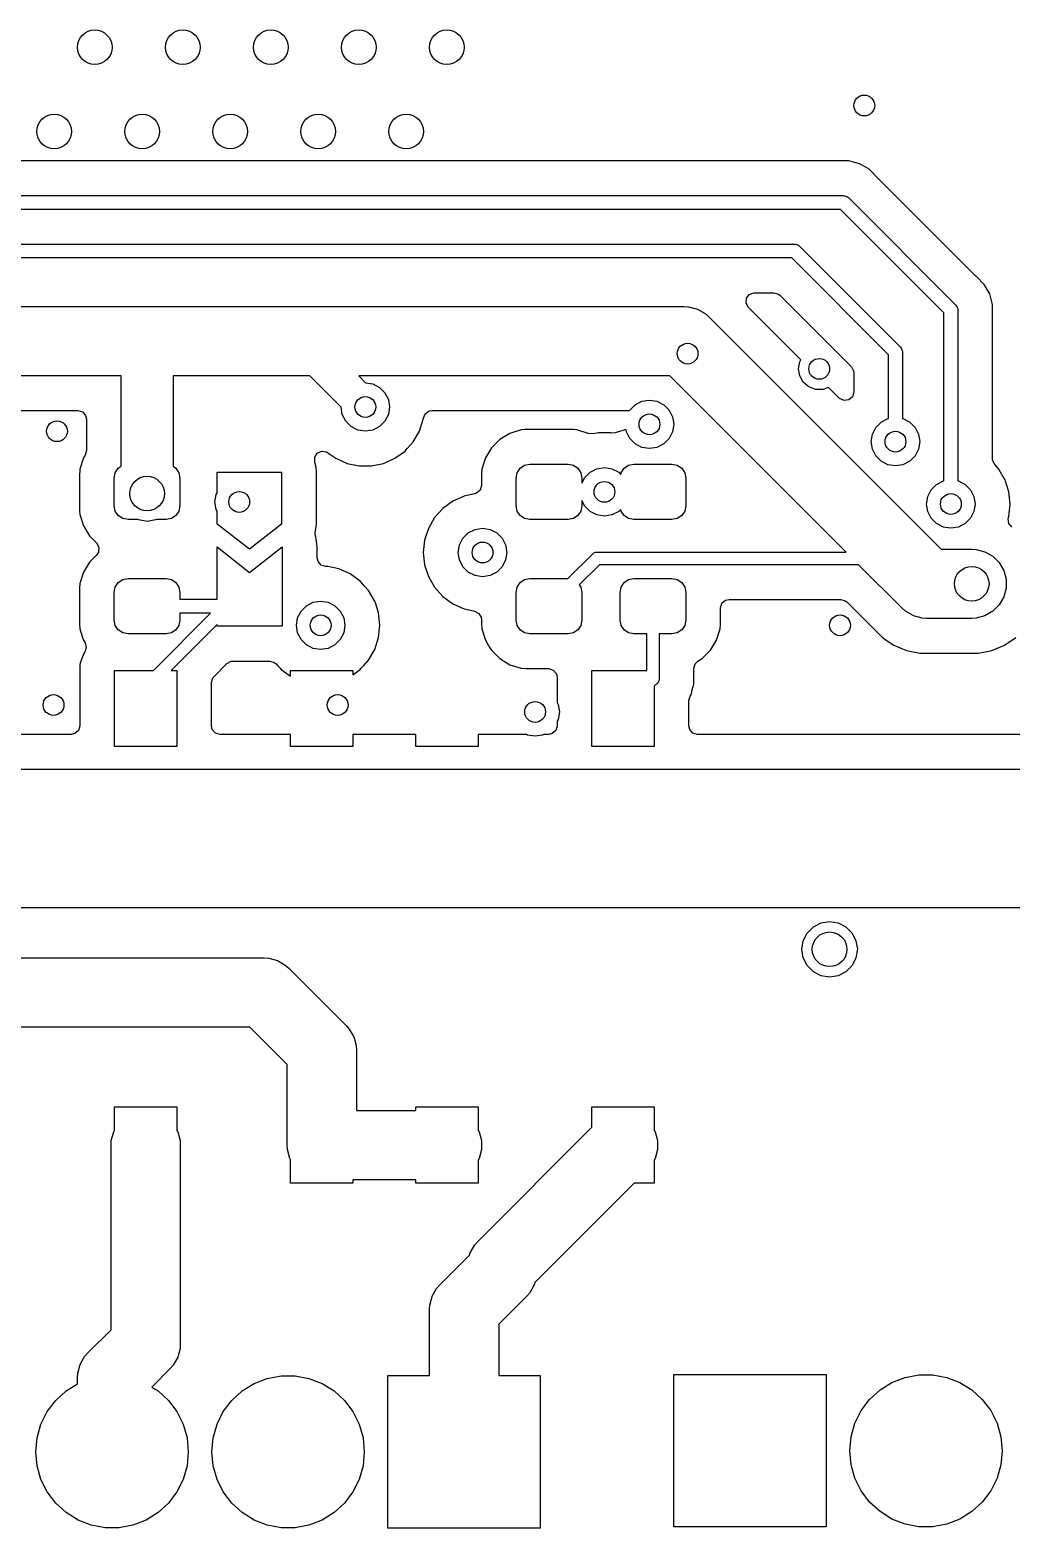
# Model space of a CAD drawing. Extents: x 70 to 224, y -154 to -54.
# Drawn here: x 185.21 to 199.37, y -151.62 to -130.01 of the extents above; entities that cross this region are included whole.
import ezdxf

# ---------------------------------------------------------------- set-up
doc = ezdxf.new("R2010")
doc.units = 0
doc.layers.add('BLACK', color=7, linetype='CONTINUOUS')

msp = doc.modelspace()

# ---------------------------------------------------------------- linework, layer by layer
at = {"layer": 'BLACK', "linetype": 'CONTINUOUS'}
for p, q in [((196.863331, -131.8995), (179.407619, -131.8995)), ((196.863347, -131.899499), (196.863331, -131.8995)), ((196.870943, -131.899499), (196.863347, -131.899499)), ((197.029057, -131.899499), (196.870943, -131.899499)), ((197.125881, -131.925443), (197.029057, -131.899499)), ((197.181783, -131.940422), (197.125881, -131.925443)), ((197.219154, -131.961998), (197.181783, -131.940422)), ((197.219155, -131.961999), (197.219154, -131.961998)), ((197.318716, -132.01948), (197.219155, -131.961999)), ((197.318717, -132.019481), (197.318716, -132.01948)), ((197.437588, -132.138352), (197.318717, -132.019481)), ((197.43759, -132.138355), (197.437588, -132.138352)), ((198.864374, -133.565139), (197.43759, -132.138355)), ((177.841421, -132.4), (196.95, -132.4)), ((196.95, -132.4), (196.969509, -132.401921)), ((196.969509, -132.401921), (197.005557, -132.416853)), ((197.005557, -132.416853), (197.020711, -132.429289)), ((197.020711, -132.429289), (198.570711, -133.979289)), ((196.908578, -132.6), (177.8, -132.6)), ((198.4, -134.091422), (196.908578, -132.6)), ((176.891421, -133.1), (196.243733, -133.1)), ((196.243733, -133.1), (196.263242, -133.101921)), ((196.263242, -133.101921), (196.29929, -133.116853)), ((196.29929, -133.116853), (196.314444, -133.129289)), ((196.314444, -133.129289), (197.770711, -134.585557)), ((196.202311, -133.3), (176.85, -133.3)), ((197.6, -134.697688), (196.202311, -133.3)), ((198.864385, -133.565149), (198.864374, -133.565139)), ((198.868715, -133.569479), (198.864385, -133.565149)), ((198.868716, -133.56948), (198.868715, -133.569479)), ((198.98052, -133.681284), (198.868716, -133.56948)), ((198.980521, -133.681286), (198.98052, -133.681284)), ((198.980522, -133.681287), (198.980521, -133.681286)), ((199.022804, -133.754522), (198.980522, -133.681287)), ((199.059575, -133.818211), (199.022804, -133.754522)), ((168.441053, -134), (186.7, -134)), ((186.7, -134), (188.9, -134)), ((188.9, -134), (191.1, -134)), ((191.1, -134), (194.65, -134)), ((194.65, -134), (194.715248, -134.004277)), ((194.715248, -134.004277), (194.715263, -134.004277)), ((194.715263, -134.004277), (194.841342, -134.03806)), ((195.543616, -133.950858), (195.5486, -133.881166)), ((195.5771, -134.01218), (195.543616, -133.950858)), ((195.5486, -133.881166), (195.590472, -133.825233)), ((196.238684, -134.673763), (195.5771, -134.01218)), ((195.590472, -133.825233), (195.655936, -133.800816)), ((195.655936, -133.800816), (195.664782, -133.8005)), ((195.664782, -133.8005), (195.943636, -133.8005)), ((195.943636, -133.8005), (196.010675, -133.820185)), ((196.010675, -133.820185), (196.031317, -133.836819)), ((196.031317, -133.836819), (197.063181, -134.868683)), ((198.570711, -133.979289), (198.583147, -133.994443)), ((198.583147, -133.994443), (198.598079, -134.030491)), ((199.059576, -133.818212), (199.059575, -133.818211)), ((199.059576, -133.818214), (199.059576, -133.818212)), ((199.059577, -133.818215), (199.059576, -133.818214)), ((199.100501, -133.970943), (199.059577, -133.818215)), ((199.100501, -133.970945), (199.100501, -133.970943)), ((199.100501, -134.139046), (199.100501, -133.970945)), ((194.841342, -134.03806), (194.954381, -134.103323)), ((194.954381, -134.103323), (194.954396, -134.103338)), ((194.954396, -134.103338), (195.003553, -134.146447)), ((195.003553, -134.146447), (198.357107, -137.5)), ((198.4, -136.515838), (198.4, -134.091422)), ((198.598079, -134.030491), (198.6, -134.05)), ((198.6, -134.05), (198.6, -136.515838)), ((199.1005, -134.139059), (199.100501, -134.139046)), ((199.1005, -134.712533), (199.1005, -134.139059)), ((197.770711, -134.585557), (197.783148, -134.60071)), ((197.783148, -134.60071), (197.794033, -134.62699)), ((197.794033, -134.62699), (197.798079, -134.636758)), ((197.798079, -134.636758), (197.8, -134.656267)), ((197.8, -134.656267), (197.8, -135.615838)), ((196.334278, -134.769357), (196.238684, -134.673763)), ((196.3, -134.9), (196.318092, -134.797394)), ((196.318092, -134.797394), (196.334278, -134.769357)), ((197.063181, -134.868683), (197.096666, -134.930006)), ((197.6, -135.615838), (197.6, -134.697688)), ((199.1005, -136.19827), (199.1005, -134.712533)), ((186.525, -135), (167.707107, -135)), ((186.525, -136.305901), (186.525, -135)), ((188.9, -135), (187.275, -135)), ((187.275, -135), (187.275, -136.305901)), ((189.246446, -135), (188.9, -135)), ((189.700668, -135.454222), (189.246446, -135)), ((191.1, -135), (189.953554, -135)), ((189.953554, -135), (190.054222, -135.100668)), ((194.442894, -135), (191.1, -135)), ((196.987893, -137.545), (194.442894, -135)), ((196.318092, -135.002606), (196.3, -134.9)), ((196.370187, -135.092836), (196.318092, -135.002606)), ((196.45, -135.159808), (196.370187, -135.092836)), ((197.096666, -134.930006), (197.0995, -134.956364)), ((197.0995, -134.956364), (197.0995, -135.235217)), ((190.054222, -135.100668), (190.158156, -135.11713)), ((190.158156, -135.11713), (190.255725, -135.166844)), ((190.255725, -135.166844), (190.333156, -135.244275)), ((190.333156, -135.244275), (190.38287, -135.341844)), ((196.547906, -135.195442), (196.45, -135.159808)), ((196.652094, -135.195442), (196.547906, -135.195442)), ((196.731472, -135.166551), (196.652094, -135.195442)), ((196.887819, -135.322898), (196.731472, -135.166551)), ((197.079815, -135.302256), (197.027011, -135.348011)), ((197.0995, -135.235217), (197.079815, -135.302256)), ((182.719808, -135.5005), (185.9005, -135.5005)), ((185.9005, -135.5005), (185.967539, -135.520185)), ((185.967539, -135.520185), (186.013294, -135.572989)), ((189.71713, -135.558156), (189.700668, -135.454222)), ((190.38287, -135.341844), (190.4, -135.45)), ((190.4, -135.45), (190.38287, -135.558156)), ((190.914792, -135.546923), (190.972089, -135.506939)), ((190.972089, -135.506939), (191.011527, -135.5005)), ((191.011527, -135.5005), (193.863672, -135.5005)), ((193.863672, -135.5005), (193.866844, -135.494275)), ((193.866844, -135.494275), (193.944275, -135.416844)), ((193.944275, -135.416844), (194.041844, -135.36713)), ((194.041844, -135.36713), (194.15, -135.35)), ((194.15, -135.35), (194.258156, -135.36713)), ((194.258156, -135.36713), (194.355725, -135.416844)), ((194.355725, -135.416844), (194.433156, -135.494275)), ((194.433156, -135.494275), (194.48287, -135.591844)), ((196.894297, -135.32893), (196.887819, -135.322898)), ((196.957853, -135.357955), (196.894297, -135.32893)), ((197.027011, -135.348011), (196.957853, -135.357955)), ((186.013294, -135.572989), (186.0245, -135.6245)), ((186.0245, -135.6245), (186.0245, -136.079732)), ((189.766844, -135.655725), (189.71713, -135.558156)), ((189.844275, -135.733156), (189.766844, -135.655725)), ((189.941844, -135.78287), (189.844275, -135.733156)), ((190.255725, -135.733156), (190.158156, -135.78287)), ((190.333156, -135.655725), (190.255725, -135.733156)), ((190.38287, -135.558156), (190.333156, -135.655725)), ((190.83125, -135.797835), (190.886497, -135.627803)), ((190.886497, -135.627803), (190.888206, -135.611534)), ((190.888206, -135.611534), (190.914792, -135.546923)), ((194.48287, -135.591844), (194.5, -135.7)), ((194.5, -135.7), (194.48287, -135.808156)), ((197.416844, -135.744275), (197.494275, -135.666844)), ((197.494275, -135.666844), (197.591844, -135.61713)), ((197.591844, -135.61713), (197.6, -135.615838)), ((197.8, -135.615838), (197.808156, -135.61713)), ((197.808156, -135.61713), (197.905725, -135.666844)), ((197.905725, -135.666844), (197.983156, -135.744275)), ((190.05, -135.8), (189.941844, -135.78287)), ((190.158156, -135.78287), (190.05, -135.8)), ((190.654667, -136.049501), (190.741859, -135.952665)), ((190.741859, -135.952665), (190.83125, -135.797835)), ((191.989811, -135.91953), (191.86953, -136.039811)), ((192.135393, -135.831522), (191.989811, -135.91953)), ((192.297807, -135.780913), (192.135393, -135.831522)), ((192.349145, -135.776248), (192.297807, -135.780913)), ((192.368384, -135.7745), (192.349145, -135.776248)), ((193.031616, -135.7745), (192.368384, -135.7745)), ((193.052778, -135.776423), (193.031616, -135.7745)), ((193.102192, -135.780913), (193.052778, -135.776423)), ((193.102194, -135.780913), (193.102192, -135.780913)), ((193.102196, -135.780914), (193.102194, -135.780913)), ((193.264606, -135.831522), (193.102196, -135.780914)), ((193.264607, -135.831522), (193.264606, -135.831522)), ((193.264884, -135.831609), (193.264607, -135.831522)), ((193.270854, -135.834079), (193.264884, -135.831609)), ((193.340521, -135.839397), (193.270854, -135.834079)), ((193.366089, -135.833962), (193.340521, -135.839397)), ((193.410609, -135.8245), (193.366089, -135.833962)), ((193.589391, -135.8245), (193.410609, -135.8245)), ((193.598423, -135.826419), (193.589391, -135.8245)), ((193.66109, -135.823515), (193.598423, -135.826419)), ((193.671231, -135.820355), (193.66109, -135.823515)), ((193.797804, -135.780914), (193.671231, -135.820355)), ((193.812602, -135.779569), (193.797804, -135.780914)), ((193.81713, -135.808156), (193.812602, -135.779569)), ((193.866844, -135.905725), (193.81713, -135.808156)), ((193.944275, -135.983156), (193.866844, -135.905725)), ((194.433156, -135.905725), (194.355725, -135.983156)), ((194.48287, -135.808156), (194.433156, -135.905725)), ((197.35, -135.95), (197.36713, -135.841844)), ((197.36713, -136.058156), (197.35, -135.95)), ((197.36713, -135.841844), (197.416844, -135.744275)), ((197.983156, -135.744275), (198.03287, -135.841844)), ((198.03287, -135.841844), (198.05, -135.95)), ((198.05, -135.95), (198.03287, -136.058156)), ((186.006617, -136.143881), (185.981523, -136.185391)), ((186.0245, -136.079732), (186.006617, -136.143881)), ((189.318808, -136.174816), (189.356582, -136.116037)), ((189.356582, -136.116037), (189.420137, -136.087011)), ((189.420137, -136.087011), (189.489296, -136.096954)), ((189.489296, -136.096954), (189.510672, -136.109431)), ((189.510672, -136.109431), (189.622407, -136.190612)), ((190.477593, -136.190612), (190.62223, -136.085526)), ((190.62223, -136.085526), (190.622291, -136.085459)), ((190.622291, -136.085459), (190.654667, -136.049501)), ((191.86953, -136.039811), (191.781522, -136.185393)), ((194.041844, -136.03287), (193.944275, -135.983156)), ((194.15, -136.05), (194.041844, -136.03287)), ((194.258156, -136.03287), (194.15, -136.05)), ((194.355725, -135.983156), (194.258156, -136.03287)), ((197.416844, -136.155725), (197.36713, -136.058156)), ((197.494275, -136.233156), (197.416844, -136.155725)), ((197.983156, -136.155725), (197.905725, -136.233156)), ((198.03287, -136.058156), (197.983156, -136.155725)), ((185.928494, -136.374431), (185.9245, -136.418384)), ((185.930913, -136.347807), (185.928494, -136.374431)), ((185.981523, -136.185391), (185.930913, -136.347807)), ((186.440224, -136.398463), (186.483579, -136.333579)), ((186.483579, -136.333579), (186.525, -136.305901)), ((187.275, -136.305901), (187.316421, -136.333579)), ((187.316421, -136.333579), (187.359776, -136.398463)), ((187.91, -136.686609), (187.91, -136.39)), ((187.91, -136.39), (188.84, -136.39)), ((188.84, -136.39), (188.84, -137.14)), ((189.318808, -136.244681), (189.318808, -136.174816)), ((189.340355, -136.31806), (189.318808, -136.244681)), ((189.3455, -136.39), (189.340355, -136.31806)), ((189.3455, -137.14), (189.3455, -136.39)), ((189.622407, -136.190612), (189.785733, -136.263329)), ((189.785733, -136.263329), (189.960609, -136.3005)), ((189.960609, -136.3005), (189.96061, -136.3005)), ((189.96061, -136.3005), (190.139389, -136.3005)), ((190.139389, -136.3005), (190.139391, -136.3005)), ((190.139391, -136.3005), (190.314267, -136.263329)), ((190.314267, -136.263329), (190.477593, -136.190612)), ((191.730913, -136.347807), (191.7245, -136.418386)), ((191.781522, -136.185393), (191.730913, -136.347807)), ((192.240224, -136.398463), (192.283579, -136.333579)), ((192.283579, -136.333579), (192.348463, -136.290224)), ((192.348463, -136.290224), (192.425, -136.275)), ((192.425, -136.275), (192.975, -136.275)), ((192.975, -136.275), (193.051537, -136.290224)), ((193.051537, -136.290224), (193.116421, -136.333579)), ((193.116421, -136.333579), (193.159776, -136.398463)), ((193.294275, -136.391844), (193.391844, -136.34213)), ((193.391844, -136.34213), (193.5, -136.325)), ((193.5, -136.325), (193.608156, -136.34213)), ((193.608156, -136.34213), (193.705725, -136.391844)), ((193.740224, -136.398463), (193.783579, -136.333579)), ((193.783579, -136.333579), (193.848463, -136.290224)), ((193.848463, -136.290224), (193.925, -136.275)), ((193.925, -136.275), (194.475, -136.275)), ((194.475, -136.275), (194.551537, -136.290224)), ((194.551537, -136.290224), (194.616421, -136.333579)), ((194.616421, -136.333579), (194.659776, -136.398463)), ((197.591844, -136.28287), (197.494275, -136.233156)), ((197.7, -136.3), (197.591844, -136.28287)), ((197.808156, -136.28287), (197.7, -136.3)), ((197.905725, -136.233156), (197.808156, -136.28287)), ((199.10212, -136.21825), (199.1005, -136.19827)), ((199.13235, -136.281242), (199.10212, -136.21825)), ((199.191855, -136.347329), (199.13235, -136.281242)), ((199.19186, -136.347336), (199.191855, -136.347329)), ((199.198217, -136.358347), (199.19186, -136.347336)), ((199.268678, -136.480391), (199.198217, -136.358347)), ((185.9245, -136.418384), (185.9245, -136.931616)), ((186.425, -136.475), (186.440224, -136.398463)), ((186.425, -136.875), (186.425, -136.475)), ((187.359776, -136.398463), (187.375, -136.475)), ((187.375, -136.475), (187.375, -136.875)), ((191.7245, -136.582872), (191.704815, -136.649911)), ((191.7245, -136.418386), (191.7245, -136.582872)), ((192.225, -136.475), (192.240224, -136.398463)), ((192.225, -136.875), (192.225, -136.475)), ((193.159776, -136.398463), (193.175, -136.475)), ((193.175, -136.551398), (193.216844, -136.469275)), ((193.175, -136.475), (193.175, -136.551398)), ((193.216844, -136.469275), (193.294275, -136.391844)), ((193.705725, -136.391844), (193.735598, -136.421717)), ((193.735598, -136.421717), (193.740224, -136.398463)), ((194.659776, -136.398463), (194.675, -136.475)), ((194.675, -136.475), (194.675, -136.875)), ((198.216844, -136.644275), (198.294275, -136.566844)), ((198.294275, -136.566844), (198.391844, -136.51713)), ((198.391844, -136.51713), (198.4, -136.515838)), ((198.6, -136.515838), (198.608156, -136.51713)), ((198.608156, -136.51713), (198.705725, -136.566844)), ((198.705725, -136.566844), (198.783156, -136.644275)), ((199.281249, -136.502164), (199.268678, -136.480391)), ((199.281252, -136.50217), (199.281249, -136.502164)), ((199.287854, -136.52249), (199.281252, -136.50217)), ((199.336497, -136.672197), (199.287854, -136.52249)), ((187.880025, -136.819975), (187.897155, -136.711819)), ((187.897155, -136.928131), (187.880025, -136.819975)), ((187.897155, -136.711819), (187.91, -136.686609)), ((191.313402, -136.808667), (191.168762, -136.913755)), ((191.476722, -136.735952), (191.313402, -136.808667)), ((191.476727, -136.73595), (191.476722, -136.735952)), ((191.626281, -136.704162), (191.476727, -136.73595)), ((191.652011, -136.695666), (191.626281, -136.704162)), ((191.704815, -136.649911), (191.652011, -136.695666)), ((193.216844, -136.880725), (193.175, -136.798601)), ((193.175, -136.798601), (193.175, -136.875)), ((198.15, -136.85), (198.16713, -136.741844)), ((198.16713, -136.741844), (198.216844, -136.644275)), ((198.783156, -136.644275), (198.83287, -136.741844)), ((198.83287, -136.741844), (198.85, -136.85)), ((199.355185, -136.85), (199.336497, -136.672197)), ((185.9245, -136.931616), (185.926423, -136.952778)), ((185.926423, -136.952778), (185.930913, -137.002192)), ((185.930913, -137.002192), (185.930913, -137.002194)), ((185.930913, -137.002194), (185.930914, -137.002196)), ((185.930914, -137.002196), (185.981522, -137.164606)), ((186.440224, -136.951537), (186.425, -136.875)), ((186.483579, -137.016421), (186.440224, -136.951537)), ((186.548463, -137.059776), (186.483579, -137.016421)), ((187.316421, -137.016421), (187.251537, -137.059776)), ((187.359776, -136.951537), (187.316421, -137.016421)), ((187.375, -136.875), (187.359776, -136.951537)), ((187.91, -136.95334), (187.897155, -136.928131)), ((187.91, -137.14), (187.91, -136.95334)), ((191.168762, -136.913755), (191.049134, -137.046616)), ((192.240224, -136.951537), (192.225, -136.875)), ((192.283579, -137.016421), (192.240224, -136.951537)), ((192.348463, -137.059776), (192.283579, -137.016421)), ((193.116421, -137.016421), (193.051537, -137.059776)), ((193.159776, -136.951537), (193.116421, -137.016421)), ((193.175, -136.875), (193.159776, -136.951537)), ((193.294275, -136.958156), (193.216844, -136.880725)), ((193.391844, -137.00787), (193.294275, -136.958156)), ((193.5, -137.025), (193.391844, -137.00787)), ((193.608156, -137.00787), (193.5, -137.025)), ((193.705725, -136.958156), (193.608156, -137.00787)), ((193.735598, -136.928282), (193.705725, -136.958156)), ((193.740224, -136.951537), (193.735598, -136.928282)), ((193.783579, -137.016421), (193.740224, -136.951537)), ((193.848463, -137.059776), (193.783579, -137.016421)), ((194.616421, -137.016421), (194.551537, -137.059776)), ((194.659776, -136.951537), (194.616421, -137.016421)), ((194.675, -136.875), (194.659776, -136.951537)), ((198.16713, -136.958156), (198.15, -136.85)), ((198.216844, -137.055725), (198.16713, -136.958156)), ((198.83287, -136.958156), (198.783156, -137.055725)), ((198.85, -136.85), (198.83287, -136.958156)), ((199.331498, -137.043189), (199.336495, -137.027808)), ((199.336495, -137.027808), (199.336497, -137.027803)), ((199.336497, -137.027803), (199.355185, -136.85)), ((185.981522, -137.164606), (186.053128, -137.283057)), ((186.625, -137.075), (186.548463, -137.059776)), ((186.76575, -137.075), (186.625, -137.075)), ((186.776393, -137.080423), (186.76575, -137.075)), ((186.9, -137.1), (186.776393, -137.080423)), ((187.023607, -137.080423), (186.9, -137.1)), ((187.03425, -137.075), (187.023607, -137.080423)), ((187.175, -137.075), (187.03425, -137.075)), ((187.251537, -137.059776), (187.175, -137.075)), ((188.38, -137.5), (187.91, -137.14)), ((188.84, -137.14), (188.38, -137.5)), ((189.326811, -137.269985), (189.3455, -137.14)), ((190.959741, -137.20145), (190.904498, -137.371472)), ((190.959744, -137.201444), (190.959741, -137.20145)), ((191.049134, -137.046616), (190.959744, -137.201444)), ((191.535269, -137.266124), (191.632838, -137.21641)), ((191.632838, -137.21641), (191.740994, -137.19928)), ((191.740994, -137.19928), (191.84915, -137.21641)), ((191.84915, -137.21641), (191.946719, -137.266124)), ((192.425, -137.075), (192.348463, -137.059776)), ((192.975, -137.075), (192.425, -137.075)), ((193.051537, -137.059776), (192.975, -137.075)), ((193.925, -137.075), (193.848463, -137.059776)), ((194.475, -137.075), (193.925, -137.075)), ((194.551537, -137.059776), (194.475, -137.075)), ((198.294275, -137.133156), (198.216844, -137.055725)), ((198.391844, -137.18287), (198.294275, -137.133156)), ((198.5, -137.2), (198.391844, -137.18287)), ((198.608156, -137.18287), (198.5, -137.2)), ((198.705725, -137.133156), (198.608156, -137.18287)), ((198.783156, -137.055725), (198.705725, -137.133156)), ((199.327025, -137.061674), (199.331498, -137.043189)), ((199.335732, -137.130999), (199.327025, -137.061674)), ((199.380538, -137.184611), (199.335732, -137.130999)), ((186.053128, -137.283057), (186.06953, -137.310188)), ((186.06953, -137.310188), (186.171661, -137.412319)), ((186.171661, -137.412319), (186.205146, -137.473642)), ((187.91, -138.225), (187.91, -137.47)), ((187.91, -137.47), (188.38, -137.84)), ((188.38, -137.84), (188.85, -137.47)), ((188.85, -137.47), (188.85, -138.61)), ((189.334455, -137.333776), (189.326811, -137.269985)), ((189.34119, -137.350573), (189.334455, -137.333776)), ((189.351177, -137.43392), (189.34119, -137.350573)), ((189.3555, -137.469999), (189.351177, -137.43392)), ((189.3555, -137.6255), (189.3555, -137.469999)), ((190.904497, -137.371474), (190.885809, -137.54928)), ((190.904498, -137.371472), (190.904497, -137.371474)), ((191.390994, -137.54928), (191.408124, -137.441124)), ((191.408124, -137.441124), (191.457838, -137.343555)), ((191.457838, -137.343555), (191.535269, -137.266124)), ((191.946719, -137.266124), (192.02415, -137.343555)), ((192.02415, -137.343555), (192.073864, -137.441124)), ((192.073864, -137.441124), (192.090994, -137.54928)), ((186.171661, -137.587681), (186.069531, -137.68981)), ((186.200162, -137.543334), (186.171661, -137.587681)), ((186.205146, -137.473642), (186.200162, -137.543334)), ((189.366706, -137.677011), (189.3555, -137.6255)), ((189.412461, -137.729815), (189.366706, -137.677011)), ((190.885809, -137.54928), (190.904497, -137.727085)), ((191.408124, -137.657436), (191.390994, -137.54928)), ((191.457838, -137.755005), (191.408124, -137.657436)), ((192.073864, -137.657436), (192.02415, -137.755005)), ((192.090994, -137.54928), (192.073864, -137.657436)), ((192.97272, -137.925), (193.32636, -137.571361)), ((193.32636, -137.571361), (193.339998, -137.560168)), ((193.339998, -137.560168), (193.3495, -137.556231)), ((193.3495, -137.556231), (193.372442, -137.546729)), ((193.372442, -137.546729), (193.39, -137.545)), ((193.39, -137.545), (196.987893, -137.545)), ((198.357107, -137.5), (198.8, -137.5)), ((198.8, -137.5), (198.865263, -137.504278)), ((198.865263, -137.504278), (198.991342, -137.53806)), ((198.991342, -137.53806), (199.104381, -137.603323)), ((199.104381, -137.603323), (199.196677, -137.695619)), ((185.981522, -137.835393), (185.930913, -137.997807)), ((186.06953, -137.689811), (185.981522, -137.835393)), ((186.069531, -137.68981), (186.06953, -137.689811)), ((189.4795, -137.7495), (189.412461, -137.729815)), ((189.49439, -137.7495), (189.4795, -137.7495)), ((189.494391, -137.7495), (189.49439, -137.7495)), ((189.509375, -137.752685), (189.494391, -137.7495)), ((189.669265, -137.78667), (189.509375, -137.752685)), ((189.669267, -137.786671), (189.669265, -137.78667)), ((189.832593, -137.859388), (189.669267, -137.786671)), ((189.97723, -137.964474), (189.832593, -137.859388)), ((190.904497, -137.727085), (190.904498, -137.727087)), ((190.904498, -137.727087), (190.959741, -137.897109)), ((190.959741, -137.897109), (190.959744, -137.897115)), ((190.959744, -137.897115), (191.049135, -138.051945)), ((191.535269, -137.832436), (191.457838, -137.755005)), ((191.632838, -137.88215), (191.535269, -137.832436)), ((191.740994, -137.89928), (191.632838, -137.88215)), ((191.84915, -137.88215), (191.740994, -137.89928)), ((191.946719, -137.832436), (191.84915, -137.88215)), ((192.02415, -137.755005), (191.946719, -137.832436)), ((193.427279, -137.725), (193.137361, -138.014917)), ((197.167893, -137.725), (193.427279, -137.725)), ((197.796446, -138.353553), (197.167893, -137.725)), ((199.196677, -137.695619), (199.26194, -137.808658)), ((199.26194, -137.808658), (199.295722, -137.934737)), ((185.930913, -137.997807), (185.9245, -138.068386)), ((185.9245, -138.068386), (185.9245, -138.581613)), ((186.425, -138.125), (186.440224, -138.048463)), ((186.440224, -138.048463), (186.483579, -137.983579)), ((186.483579, -137.983579), (186.548463, -137.940224)), ((186.548463, -137.940224), (186.625, -137.925)), ((186.625, -137.925), (187.175, -137.925)), ((187.175, -137.925), (187.251537, -137.940224)), ((187.251537, -137.940224), (187.316421, -137.983579)), ((187.316421, -137.983579), (187.359776, -138.048463)), ((187.359776, -138.048463), (187.375, -138.125)), ((189.977231, -137.964475), (189.97723, -137.964474)), ((189.977232, -137.964476), (189.977231, -137.964475)), ((189.977235, -137.964478), (189.977232, -137.964476)), ((190.044021, -138.038653), (189.977235, -137.964478)), ((190.096859, -138.097335), (190.044021, -138.038653)), ((190.178518, -138.238773), (190.096859, -138.097335)), ((191.049135, -138.051945), (191.087269, -138.094297)), ((191.087269, -138.094297), (191.168758, -138.184801)), ((192.225, -138.125), (192.240224, -138.048463)), ((192.240224, -138.048463), (192.283579, -137.983579)), ((192.283579, -137.983579), (192.348463, -137.940224)), ((192.348463, -137.940224), (192.425, -137.925)), ((192.425, -137.925), (192.97272, -137.925)), ((193.137361, -138.014917), (193.159776, -138.048463)), ((193.159776, -138.048463), (193.175, -138.125)), ((193.725, -138.125), (193.740224, -138.048463)), ((193.740224, -138.048463), (193.783579, -137.983579)), ((193.783579, -137.983579), (193.848463, -137.940224)), ((193.848463, -137.940224), (193.925, -137.925)), ((193.925, -137.925), (194.475, -137.925)), ((194.475, -137.925), (194.551537, -137.940224)), ((194.551537, -137.940224), (194.616421, -137.983579)), ((194.616421, -137.983579), (194.659776, -138.048463)), ((194.659776, -138.048463), (194.675, -138.125)), ((199.295722, -138.065263), (199.26194, -138.191342)), ((199.295722, -137.934737), (199.295722, -138.065263)), ((186.425, -138.525), (186.425, -138.125)), ((187.375, -138.125), (187.375, -138.225)), ((187.375, -138.225), (187.91, -138.225)), ((189.121844, -138.394275), (189.199275, -138.316844)), ((189.199275, -138.316844), (189.296844, -138.26713)), ((189.296844, -138.26713), (189.405, -138.25)), ((189.405, -138.25), (189.513156, -138.26713)), ((189.513156, -138.26713), (189.610725, -138.316844)), ((189.610725, -138.316844), (189.688156, -138.394275)), ((190.186249, -138.252164), (190.178518, -138.238773)), ((190.186252, -138.25217), (190.186249, -138.252164)), ((190.199138, -138.291829), (190.186252, -138.25217)), ((190.241497, -138.422197), (190.199138, -138.291829)), ((191.168758, -138.184801), (191.168761, -138.184803)), ((191.168761, -138.184803), (191.168764, -138.184806)), ((191.168764, -138.184806), (191.313401, -138.289892)), ((191.313401, -138.289892), (191.476727, -138.362609)), ((192.225, -138.525), (192.225, -138.125)), ((193.175, -138.125), (193.175, -138.525)), ((193.725, -138.525), (193.725, -138.125)), ((194.675, -138.125), (194.675, -138.525)), ((195.1755, -138.3495), (195.195185, -138.282461)), ((195.195185, -138.282461), (195.247989, -138.236706)), ((195.247989, -138.236706), (195.2995, -138.2255)), ((195.2995, -138.2255), (196.909217, -138.2255)), ((196.909217, -138.2255), (196.976256, -138.245185)), ((196.976256, -138.245185), (196.996898, -138.261819)), ((196.996898, -138.261819), (197.37286, -138.637781)), ((199.196677, -138.304381), (199.104381, -138.396677)), ((199.26194, -138.191342), (199.196677, -138.304381)), ((186.440224, -138.601537), (186.425, -138.525)), ((186.99272, -139.25), (187.817721, -138.425)), ((187.375, -138.525), (187.359776, -138.601537)), ((187.817721, -138.425), (187.375, -138.425)), ((187.375, -138.425), (187.375, -138.525)), ((189.055, -138.6), (189.07213, -138.491844)), ((189.07213, -138.491844), (189.121844, -138.394275)), ((189.688156, -138.394275), (189.73787, -138.491844)), ((189.73787, -138.491844), (189.755, -138.6)), ((190.260185, -138.6), (190.241497, -138.422197)), ((191.476727, -138.362609), (191.476729, -138.362609)), ((191.476729, -138.362609), (191.47673, -138.36261)), ((191.47673, -138.36261), (191.54459, -138.377033)), ((191.54459, -138.377033), (191.626281, -138.394397)), ((191.626281, -138.394397), (191.687762, -138.427589)), ((191.687762, -138.427589), (191.721539, -138.488752)), ((191.721539, -138.488752), (191.7245, -138.515687)), ((191.7245, -138.515687), (191.7245, -138.581613)), ((192.240224, -138.601537), (192.225, -138.525)), ((193.175, -138.525), (193.159776, -138.601537)), ((193.740224, -138.601537), (193.725, -138.525)), ((194.675, -138.525), (194.659776, -138.601537)), ((195.1755, -138.581616), (195.1755, -138.3495)), ((197.84561, -138.396668), (197.796446, -138.353553)), ((197.845619, -138.396677), (197.84561, -138.396668)), ((197.954804, -138.459715), (197.845619, -138.396677)), ((197.958658, -138.46194), (197.954804, -138.459715)), ((198.084737, -138.495723), (197.958658, -138.46194)), ((198.084752, -138.495723), (198.084737, -138.495723)), ((198.15, -138.5), (198.084752, -138.495723)), ((198.8, -138.5), (198.15, -138.5)), ((198.865263, -138.495722), (198.8, -138.5)), ((198.991342, -138.46194), (198.865263, -138.495722)), ((199.104381, -138.396677), (198.991342, -138.46194)), ((185.9245, -138.581613), (185.930913, -138.652192)), ((185.930913, -138.652192), (185.930913, -138.652194)), ((185.930913, -138.652194), (185.930914, -138.652196)), ((185.930914, -138.652196), (185.970055, -138.777807)), ((186.483579, -138.666421), (186.440224, -138.601537)), ((186.548463, -138.709776), (186.483579, -138.666421)), ((186.625, -138.725), (186.548463, -138.709776)), ((187.175, -138.725), (186.625, -138.725)), ((187.251537, -138.709776), (187.175, -138.725)), ((187.91, -138.587279), (187.24728, -139.25)), ((187.316421, -138.666421), (187.251537, -138.709776)), ((187.359776, -138.601537), (187.316421, -138.666421)), ((187.91, -138.61), (187.91, -138.587279)), ((188.85, -138.61), (187.91, -138.61)), ((189.07213, -138.708156), (189.055, -138.6)), ((189.121844, -138.805725), (189.07213, -138.708156)), ((189.73787, -138.708156), (189.688156, -138.805725)), ((189.755, -138.6), (189.73787, -138.708156)), ((190.241497, -138.777803), (190.260185, -138.6)), ((191.7245, -138.581613), (191.730913, -138.652192)), ((191.730913, -138.652192), (191.730913, -138.652194)), ((191.730913, -138.652194), (191.730914, -138.652196)), ((191.730914, -138.652196), (191.781522, -138.814606)), ((192.283579, -138.666421), (192.240224, -138.601537)), ((192.348463, -138.709776), (192.283579, -138.666421)), ((192.425, -138.725), (192.348463, -138.709776)), ((192.975, -138.725), (192.425, -138.725)), ((193.051537, -138.709776), (192.975, -138.725)), ((193.116421, -138.666421), (193.051537, -138.709776)), ((193.159776, -138.601537), (193.116421, -138.666421)), ((193.783579, -138.666421), (193.740224, -138.601537)), ((193.848463, -138.709776), (193.783579, -138.666421)), ((193.925, -138.725), (193.848463, -138.709776)), ((194.11, -138.725), (193.925, -138.725)), ((194.11, -139.25), (194.11, -138.725)), ((194.475, -138.725), (194.29, -138.725)), ((194.29, -138.725), (194.29, -139.37)), ((194.551537, -138.709776), (194.475, -138.725)), ((194.616421, -138.666421), (194.551537, -138.709776)), ((194.659776, -138.601537), (194.616421, -138.666421)), ((195.118478, -138.814606), (195.169086, -138.652196)), ((195.169086, -138.652196), (195.1755, -138.581616)), ((197.37286, -138.637781), (197.372861, -138.637782)), ((197.372861, -138.637782), (197.479509, -138.74443)), ((197.479509, -138.74443), (197.512219, -138.77714)), ((185.970055, -138.777807), (185.981523, -138.814608)), ((185.981523, -138.814608), (186.004935, -138.853337)), ((186.022771, -138.920892), (186.001253, -138.987365)), ((186.004935, -138.853337), (186.022771, -138.920892)), ((189.199275, -138.883156), (189.121844, -138.805725)), ((189.296844, -138.93287), (189.199275, -138.883156)), ((189.405, -138.95), (189.296844, -138.93287)), ((189.513156, -138.93287), (189.405, -138.95)), ((189.610725, -138.883156), (189.513156, -138.93287)), ((189.688156, -138.805725), (189.610725, -138.883156)), ((190.096859, -139.102665), (190.18625, -138.947835)), ((190.18625, -138.947835), (190.241497, -138.777803)), ((191.781522, -138.814606), (191.848559, -138.925499)), ((191.848559, -138.925499), (191.86953, -138.960188)), ((191.86953, -138.960188), (191.989811, -139.080469)), ((194.910185, -139.080472), (195.030472, -138.960185)), ((195.030472, -138.960185), (195.118478, -138.814606)), ((197.512219, -138.77714), (197.580095, -138.822493)), ((197.580095, -138.822493), (197.676086, -138.886632)), ((197.676086, -138.886632), (197.769925, -138.925501)), ((197.769925, -138.925501), (197.858164, -138.962051)), ((197.858164, -138.962051), (198.051454, -139.000499)), ((198.898543, -139.0005), (199.041185, -138.972126)), ((199.041185, -138.972126), (199.091835, -138.962051)), ((199.091835, -138.962051), (199.262253, -138.891462)), ((199.262253, -138.891462), (199.273907, -138.886635)), ((199.273907, -138.886634), (199.273914, -138.886632)), ((199.273907, -138.886635), (199.273907, -138.886634)), ((199.273914, -138.886632), (199.437782, -138.777139)), ((185.931414, -139.184321), (185.9295, -139.202127)), ((185.935908, -139.142517), (185.931414, -139.184321)), ((185.986202, -139.007671), (185.935908, -139.142517)), ((185.986206, -139.007665), (185.986202, -139.007671)), ((185.998086, -138.991795), (185.986206, -139.007665)), ((186.001253, -138.987365), (185.998086, -138.991795)), ((187.866818, -139.338274), (188.053274, -139.151819)), ((188.053274, -139.151819), (188.114597, -139.118334)), ((188.114597, -139.118334), (188.140955, -139.1155)), ((188.140955, -139.1155), (188.66949, -139.1155)), ((188.66949, -139.1155), (188.736529, -139.135185)), ((188.736529, -139.135185), (188.761639, -139.156527)), ((188.761639, -139.156527), (188.781495, -139.178579)), ((188.781495, -139.178579), (188.823742, -139.2255)), ((189.986258, -139.2255), (190.028505, -139.178579)), ((190.028505, -139.178579), (190.096859, -139.102665)), ((191.989811, -139.080469), (191.989813, -139.08047)), ((191.989813, -139.08047), (191.989815, -139.080472)), ((191.989815, -139.080472), (192.135394, -139.168478)), ((192.135394, -139.168478), (192.297804, -139.219086)), ((194.7905, -139.22276), (194.810185, -139.155721)), ((194.810185, -139.155721), (194.850348, -139.116644)), ((194.850348, -139.116644), (194.910185, -139.080472)), ((198.051454, -139.000499), (198.051457, -139.0005)), ((198.051457, -139.0005), (198.051459, -139.0005)), ((198.051459, -139.0005), (198.898543, -139.0005)), ((185.9295, -139.202127), (185.9295, -139.682693)), ((186.43, -140.35), (186.43, -139.25)), ((186.43, -139.25), (186.99272, -139.25)), ((187.24728, -139.25), (187.33, -139.25)), ((187.33, -139.25), (187.33, -140.35)), ((187.830499, -139.425955), (187.850183, -139.358916)), ((187.850183, -139.358916), (187.866818, -139.338274)), ((188.823742, -139.2255), (188.83277, -139.235526)), ((188.83277, -139.235526), (188.97, -139.33523)), ((188.97, -139.33523), (188.97, -139.25)), ((188.97, -139.25), (189.87, -139.25)), ((189.87, -139.313433), (189.97723, -139.235526)), ((189.87, -139.25), (189.87, -139.313433)), ((189.97723, -139.235526), (189.986258, -139.2255)), ((192.297804, -139.219086), (192.368384, -139.2255)), ((192.368384, -139.2255), (192.6955, -139.2255)), ((192.6955, -139.2255), (192.762539, -139.245185)), ((192.762539, -139.245185), (192.808294, -139.297989)), ((192.808294, -139.297989), (192.8195, -139.3495)), ((192.8195, -139.3495), (192.8195, -139.715604)), ((193.32, -140.35), (193.32, -139.25)), ((193.32, -139.25), (194.11, -139.25)), ((194.283117, -139.4), (194.274833, -139.420002)), ((194.288271, -139.387558), (194.283117, -139.4)), ((194.29, -139.37), (194.288271, -139.387558)), ((194.7905, -139.447741), (194.7905, -139.22276)), ((187.8305, -140.0505), (187.830499, -139.425955)), ((194.26364, -139.433639), (194.22, -139.477279)), ((194.22, -139.477279), (194.22, -140.35)), ((194.274833, -139.420002), (194.26364, -139.433639)), ((194.720499, -139.682693), (194.737112, -139.620693)), ((194.737112, -139.620693), (194.750258, -139.597924)), ((194.750258, -139.597924), (194.750421, -139.597315)), ((194.750421, -139.597315), (194.754468, -139.582215)), ((194.754468, -139.582215), (194.767656, -139.532994)), ((194.767656, -139.532994), (194.7905, -139.447741)), ((185.9295, -139.682693), (185.929501, -140.0505)), ((192.8195, -139.715604), (192.83287, -139.741844)), ((192.83287, -139.741844), (192.85, -139.85)), ((194.7205, -140.0505), (194.720499, -139.682693)), ((185.929501, -140.0505), (185.909817, -140.117539)), ((187.841706, -140.102011), (187.8305, -140.0505)), ((192.819501, -140.0505), (192.799817, -140.117539)), ((192.83287, -139.958156), (192.8195, -139.984394)), ((192.8195, -139.984394), (192.819501, -140.0505)), ((192.85, -139.85), (192.83287, -139.958156)), ((194.731706, -140.102011), (194.7205, -140.0505)), ((185.805501, -140.1745), (181.597889, -140.1745)), ((185.857013, -140.163294), (185.805501, -140.1745)), ((185.909817, -140.117539), (185.857013, -140.163294)), ((187.887461, -140.154815), (187.841706, -140.102011)), ((187.9545, -140.1745), (187.887461, -140.154815)), ((188.97, -140.1745), (187.9545, -140.1745)), ((188.97, -140.35), (188.97, -140.1745)), ((190.78, -140.1745), (189.87, -140.1745)), ((189.87, -140.1745), (189.87, -140.35)), ((190.78, -140.35), (190.78, -140.1745)), ((192.375417, -140.1745), (191.68, -140.1745)), ((191.68, -140.1745), (191.68, -140.35)), ((192.391844, -140.18287), (192.375417, -140.1745)), ((192.5, -140.2), (192.391844, -140.18287)), ((192.608156, -140.18287), (192.5, -140.2)), ((192.624583, -140.1745), (192.608156, -140.18287)), ((192.695501, -140.1745), (192.624583, -140.1745)), ((192.747013, -140.163294), (192.695501, -140.1745)), ((192.799817, -140.117539), (192.747013, -140.163294)), ((194.777461, -140.154815), (194.731706, -140.102011)), ((194.8445, -140.1745), (194.777461, -140.154815)), ((199.952111, -140.1745), (194.8445, -140.1745)), ((187.33, -140.35), (186.43, -140.35)), ((189.87, -140.35), (188.97, -140.35)), ((191.68, -140.35), (190.78, -140.35)), ((194.22, -140.35), (193.32, -140.35)), ((181.339214, -140.675), (200.210786, -140.675)), ((200.210786, -142.675), (180.925, -142.675)), ((196.626393, -142.894577), (196.75, -142.875)), ((196.75, -142.875), (196.873607, -142.894577)), ((196.369577, -143.151393), (196.426393, -143.039886)), ((196.426393, -143.039886), (196.514886, -142.951393)), ((196.514886, -142.951393), (196.626393, -142.894577)), ((196.873607, -142.894577), (196.985114, -142.951393)), ((196.985114, -142.951393), (197.073607, -143.039886)), ((197.073607, -143.039886), (197.130423, -143.151393)), ((196.35, -143.275), (196.369577, -143.151393)), ((196.369577, -143.398607), (196.35, -143.275)), ((197.130423, -143.151393), (197.15, -143.275)), ((197.15, -143.275), (197.130423, -143.398607)), ((178.852107, -143.4), (188.59, -143.4)), ((188.59, -143.4), (188.655248, -143.404277)), ((188.655248, -143.404277), (188.655263, -143.404277)), ((188.655263, -143.404277), (188.781342, -143.43806)), ((188.781342, -143.43806), (188.894381, -143.503323)), ((188.894381, -143.503323), (188.894396, -143.503338)), ((188.894396, -143.503338), (188.943553, -143.546447)), ((196.426393, -143.510114), (196.369577, -143.398607)), ((196.514886, -143.598607), (196.426393, -143.510114)), ((197.073607, -143.510114), (196.985114, -143.598607)), ((197.130423, -143.398607), (197.073607, -143.510114)), ((188.943553, -143.546447), (189.773553, -144.376446)), ((196.626393, -143.655423), (196.514886, -143.598607)), ((196.75, -143.675), (196.626393, -143.655423)), ((196.873607, -143.655423), (196.75, -143.675)), ((196.985114, -143.598607), (196.873607, -143.655423)), ((189.773553, -144.376446), (189.816668, -144.42561)), ((188.382894, -144.4), (178.645, -144.4)), ((188.92, -144.937106), (188.382894, -144.4)), ((189.816668, -144.42561), (189.816677, -144.425619)), ((189.816677, -144.425619), (189.859005, -144.498934)), ((189.859005, -144.498934), (189.88194, -144.538658)), ((189.88194, -144.538658), (189.915723, -144.664737)), ((189.915723, -144.664737), (189.915723, -144.664752)), ((189.915723, -144.664752), (189.92, -144.73)), ((189.92, -144.73), (189.92, -145.6)), ((188.92, -146.1), (188.92, -144.937106)), ((186.43, -145.887977), (186.43, -145.55)), ((186.43, -145.55), (187.33, -145.55)), ((187.33, -145.55), (187.33, -145.887977)), ((189.92, -145.6), (190.78, -145.6)), ((190.78, -145.6), (190.78, -145.55)), ((190.78, -145.55), (191.68, -145.55)), ((191.68, -145.55), (191.68, -145.887977)), ((193.32, -145.842893), (193.32, -145.55)), ((193.32, -145.55), (194.22, -145.55)), ((194.22, -145.55), (194.22, -145.887977)), ((186.41806, -145.908658), (186.43, -145.887977)), ((187.33, -145.887977), (187.34194, -145.908658)), ((191.671447, -147.491447), (193.32, -145.842893)), ((191.68, -145.887977), (191.69194, -145.908658)), ((194.22, -145.887977), (194.23194, -145.908658)), ((186.38, -146.1), (186.384278, -146.034737)), ((186.38, -148.762893), (186.38, -146.1)), ((186.384278, -146.034737), (186.41806, -145.908658)), ((187.34194, -145.908658), (187.375722, -146.034737)), ((187.375722, -146.034737), (187.38, -146.1)), ((187.38, -146.1), (187.38, -148.97)), ((188.924278, -146.165263), (188.92, -146.1)), ((191.69194, -145.908658), (191.725722, -146.034737)), ((191.725722, -146.034737), (191.725722, -146.165263)), ((194.23194, -145.908658), (194.265723, -146.034737)), ((194.265723, -146.034737), (194.265723, -146.165263)), ((188.95806, -146.291342), (188.924278, -146.165263)), ((188.97, -146.312022), (188.95806, -146.291342)), ((188.97, -146.65), (188.97, -146.312022)), ((191.69194, -146.291342), (191.68, -146.312022)), ((191.68, -146.312022), (191.68, -146.65)), ((191.725722, -146.165263), (191.69194, -146.291342)), ((194.23194, -146.291341), (194.22, -146.312021)), ((194.22, -146.312021), (194.22, -146.65)), ((194.265723, -146.165263), (194.23194, -146.291341)), ((189.87, -146.65), (188.97, -146.65)), ((190.78, -146.6), (189.87, -146.6)), ((189.87, -146.6), (189.87, -146.65)), ((190.78, -146.65), (190.78, -146.6)), ((191.68, -146.65), (190.78, -146.65)), ((193.927107, -146.65), (192.49652, -148.080585)), ((194.22, -146.65), (193.927107, -146.65)), ((191.56306, -147.653658), (191.576871, -147.629737)), ((191.576871, -147.629737), (191.628323, -147.540619)), ((191.628323, -147.540619), (191.628338, -147.540603)), ((191.628338, -147.540603), (191.671447, -147.491447)), ((191.121447, -148.121447), (191.553479, -147.689414)), ((191.553479, -147.689414), (191.56306, -147.653658)), ((191.01306, -148.283658), (191.016007, -148.278554)), ((191.016007, -148.278554), (191.078323, -148.170619)), ((191.078323, -148.170619), (191.078338, -148.170603)), ((191.078338, -148.170603), (191.121447, -148.121447)), ((192.378553, -148.278554), (191.975, -148.682106)), ((192.421668, -148.229389), (192.378553, -148.278554)), ((192.421677, -148.229381), (192.421668, -148.229389)), ((192.48694, -148.116342), (192.421677, -148.229381)), ((192.49652, -148.080585), (192.48694, -148.116342)), ((190.975, -148.475), (190.979277, -148.409752)), ((190.975, -149.425), (190.975, -148.475)), ((190.979277, -148.409737), (191.01306, -148.283658)), ((190.979277, -148.409752), (190.979277, -148.409737)), ((191.975, -148.682106), (191.975, -149.425)), ((186.041447, -149.101447), (186.38, -148.762893)), ((185.998342, -149.1506), (186.041447, -149.101447)), ((187.35257, -149.12167), (187.34194, -149.161342)), ((187.375723, -149.035263), (187.35257, -149.12167)), ((187.38, -148.97), (187.375723, -149.035247)), ((187.375723, -149.035247), (187.375723, -149.035263)), ((185.899277, -149.389737), (185.93306, -149.263658)), ((185.93306, -149.263658), (185.998323, -149.150619)), ((185.998323, -149.150619), (185.998342, -149.1506)), ((187.233554, -149.323553), (186.96651, -149.590596)), ((187.276669, -149.274388), (187.233554, -149.323553)), ((187.276677, -149.274381), (187.276669, -149.274388)), ((187.34194, -149.161342), (187.276677, -149.274381)), ((185.732102, -149.647181), (185.895, -149.546318)), ((185.895, -149.455), (185.899277, -149.389752)), ((185.895, -149.546318), (185.895, -149.455)), ((185.899277, -149.389752), (185.899277, -149.389737)), ((188.272102, -149.647181), (188.444688, -149.54032)), ((188.444688, -149.54032), (188.633971, -149.466992)), ((188.633971, -149.466992), (188.833505, -149.429692)), ((188.833505, -149.429692), (189.036495, -149.429692)), ((189.036495, -149.429692), (189.236029, -149.466992)), ((189.236029, -149.466992), (189.425312, -149.54032)), ((189.425312, -149.54032), (189.597898, -149.647181)), ((190.375, -151.625), (190.375, -149.425)), ((190.375, -149.425), (190.975, -149.425)), ((191.975, -149.425), (192.575, -149.425)), ((192.575, -149.425), (192.575, -151.625)), ((194.5, -151.61), (194.5, -149.41)), ((194.5, -149.41), (196.7, -149.41)), ((196.7, -149.41), (196.7, -151.61)), ((197.477102, -149.632181), (197.649688, -149.52532)), ((197.649688, -149.52532), (197.838971, -149.451992)), ((197.838971, -149.451992), (198.038505, -149.414692)), ((198.038505, -149.414692), (198.241495, -149.414692)), ((198.241495, -149.414692), (198.441029, -149.451992)), ((198.441029, -149.451992), (198.630312, -149.52532)), ((198.630312, -149.52532), (198.802898, -149.632181)), ((185.459761, -149.945925), (185.58209, -149.783935)), ((185.58209, -149.783935), (185.732102, -149.647181)), ((186.96651, -149.590596), (187.057898, -149.647181)), ((187.057898, -149.647181), (187.20791, -149.783935)), ((187.20791, -149.783935), (187.330239, -149.945925)), ((187.999761, -149.945925), (188.12209, -149.783935)), ((188.12209, -149.783935), (188.272102, -149.647181)), ((189.597898, -149.647181), (189.74791, -149.783935)), ((189.74791, -149.783935), (189.870239, -149.945925)), ((197.204761, -149.930925), (197.32709, -149.768935)), ((197.32709, -149.768935), (197.477102, -149.632181)), ((198.802898, -149.632181), (198.95291, -149.768935)), ((198.95291, -149.768935), (199.075239, -149.930925)), ((185.369281, -150.127634), (185.459761, -149.945925)), ((187.330239, -149.945925), (187.420719, -150.127634)), ((187.909281, -150.127634), (187.999761, -149.945925)), ((189.870239, -149.945925), (189.960719, -150.127634)), ((197.114281, -150.112634), (197.204761, -149.930925)), ((199.075239, -149.930925), (199.165719, -150.112634)), ((185.31373, -150.322876), (185.369281, -150.127634)), ((187.420719, -150.127634), (187.47627, -150.322876)), ((187.85373, -150.322876), (187.909281, -150.127634)), ((189.960719, -150.127634), (190.01627, -150.322876)), ((197.05873, -150.307876), (197.114281, -150.112634)), ((199.165719, -150.112634), (199.22127, -150.307876)), ((185.295, -150.525), (185.31373, -150.322876)), ((187.47627, -150.322876), (187.495, -150.525)), ((187.835, -150.525), (187.85373, -150.322876)), ((190.01627, -150.322876), (190.035, -150.525)), ((197.04, -150.51), (197.05873, -150.307876)), ((199.22127, -150.307876), (199.24, -150.51)), ((185.31373, -150.727124), (185.295, -150.525)), ((187.495, -150.525), (187.47627, -150.727124)), ((187.85373, -150.727124), (187.835, -150.525)), ((190.035, -150.525), (190.01627, -150.727124)), ((197.05873, -150.712124), (197.04, -150.51)), ((199.24, -150.51), (199.22127, -150.712124)), ((185.369281, -150.922366), (185.31373, -150.727124)), ((187.47627, -150.727124), (187.420719, -150.922366)), ((187.909281, -150.922366), (187.85373, -150.727124)), ((190.01627, -150.727124), (189.960719, -150.922366)), ((197.114281, -150.907366), (197.05873, -150.712124)), ((199.22127, -150.712124), (199.165719, -150.907366)), ((185.459761, -151.104075), (185.369281, -150.922366)), ((187.420719, -150.922366), (187.330239, -151.104075)), ((187.999761, -151.104075), (187.909281, -150.922366)), ((189.960719, -150.922366), (189.870239, -151.104075)), ((197.204761, -151.089075), (197.114281, -150.907366)), ((199.165719, -150.907366), (199.075239, -151.089075)), ((185.58209, -151.266065), (185.459761, -151.104075)), ((185.732102, -151.402819), (185.58209, -151.266065)), ((187.20791, -151.266065), (187.057898, -151.402819)), ((187.330239, -151.104075), (187.20791, -151.266065)), ((188.12209, -151.266065), (187.999761, -151.104075)), ((188.272102, -151.402819), (188.12209, -151.266065)), ((189.74791, -151.266065), (189.597898, -151.402819)), ((189.870239, -151.104075), (189.74791, -151.266065)), ((197.32709, -151.251065), (197.204761, -151.089075)), ((197.477102, -151.387819), (197.32709, -151.251065)), ((198.95291, -151.251065), (198.802898, -151.387819)), ((199.075239, -151.089075), (198.95291, -151.251065)), ((185.904688, -151.50968), (185.732102, -151.402819)), ((186.093971, -151.583008), (185.904688, -151.50968)), ((186.885312, -151.50968), (186.696029, -151.583008)), ((187.057898, -151.402819), (186.885312, -151.50968)), ((188.444688, -151.50968), (188.272102, -151.402819)), ((188.633971, -151.583008), (188.444688, -151.50968)), ((189.425312, -151.50968), (189.236029, -151.583008)), ((189.597898, -151.402819), (189.425312, -151.50968)), ((197.649688, -151.49468), (197.477102, -151.387819)), ((197.838971, -151.568008), (197.649688, -151.49468)), ((198.630312, -151.49468), (198.441029, -151.568008)), ((198.802898, -151.387819), (198.630312, -151.49468)), ((186.293505, -151.620308), (186.093971, -151.583008)), ((186.496495, -151.620308), (186.293505, -151.620308)), ((186.696029, -151.583008), (186.496495, -151.620308)), ((188.833505, -151.620308), (188.633971, -151.583008)), ((189.036495, -151.620308), (188.833505, -151.620308)), ((189.236029, -151.583008), (189.036495, -151.620308)), ((192.575, -151.625), (190.375, -151.625)), ((196.7, -151.61), (194.5, -151.61)), ((198.038505, -151.605308), (197.838971, -151.568008)), ((198.241495, -151.605308), (198.038505, -151.605308)), ((198.441029, -151.568008), (198.241495, -151.605308))]:
    msp.add_line(p, q, dxfattribs=at)
at = {"layer": 'BLACK'}
for centre, radius in [((186.145, -130.26), 0.25), ((187.415, -130.26), 0.25), ((188.685, -130.26), 0.25), ((189.955, -130.26), 0.25), ((191.225, -130.26), 0.25), ((197.25, -131.1), 0.15), ((185.56, -131.475), 0.25), ((186.83, -131.475), 0.25), ((188.1, -131.475), 0.25), ((189.37, -131.475), 0.25), ((190.64, -131.475), 0.25), ((194.7, -134.68), 0.15), ((196.6, -134.9), 0.15), ((190.05, -135.45), 0.15), ((185.6, -135.8), 0.15), ((194.15, -135.7), 0.15), ((197.7, -135.95), 0.15), ((186.9, -136.7), 0.25), ((193.5, -136.675), 0.15), ((188.230025, -136.819975), 0.15), ((198.5, -136.85), 0.15), ((191.740994, -137.54928), 0.15), ((198.8, -138), 0.25), ((189.405, -138.6), 0.15), ((196.9, -138.6), 0.15), ((185.55, -139.75), 0.15), ((189.65, -139.75), 0.15), ((192.5, -139.85), 0.15), ((196.75, -143.275), 0.25)]:
    msp.add_circle(centre, radius, dxfattribs=at)

doc.saveas('drawing.dxf')
